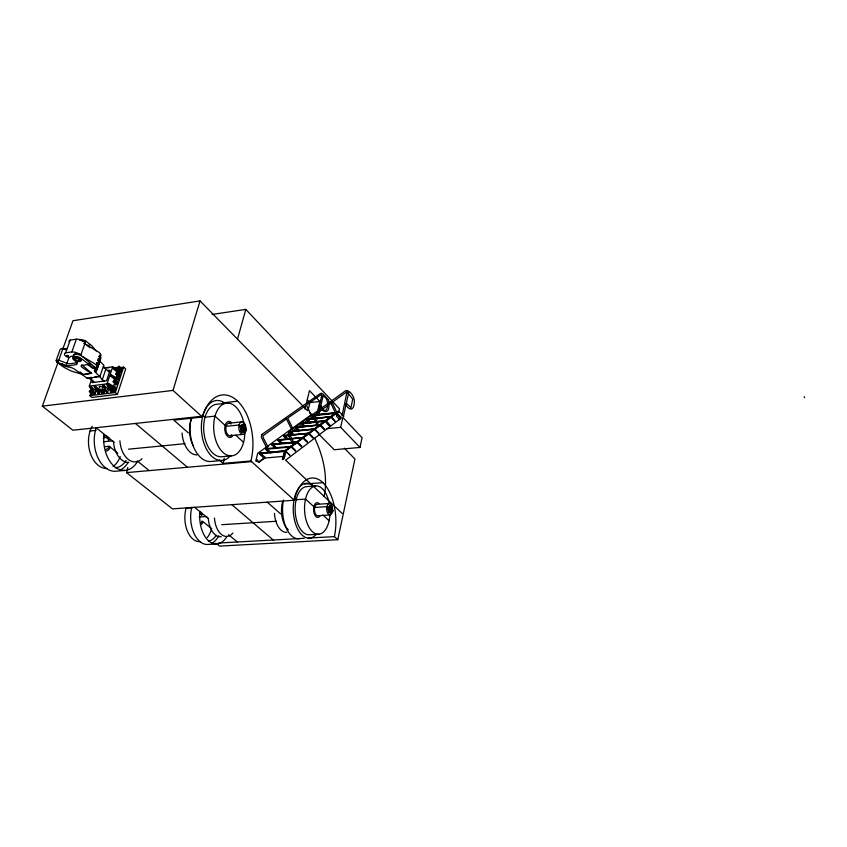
<?xml version="1.0" encoding="UTF-8"?>
<svg xmlns="http://www.w3.org/2000/svg" width="847" height="847" viewBox="0 0 847 847"><rect width="100%" height="100%" fill="white"/><g stroke="black" fill="none" stroke-linecap="round" stroke-linejoin="round"><path stroke-width="1.27" d="M340.589 416.978L336.587 412.648M289.843 455.252L285.238 450.752L259.616 453.081L259.394 453.727L285.1 451.472L285.259 450.9M330.457 509.481L329.123 509.566L327.789 508.316L328.043 507.141L329.599 507.268L329.377 508.465L328.043 508.549L328.318 511.016L330.796 512.223M332.575 510.042L332.289 511.186L330.965 511.27L329.885 512.467M244.37 429.281L244.465 428.116M245.778 429.143L245.418 430.35L242.157 431.441L241.924 432.309L243.343 432.161L245.249 424.961L244.317 424.082L241.204 425.056L240.156 426.909L241.787 428.423L243.205 428.275M119.268 368.434L119.109 369.673L120.147 369.906L121.333 368.9L121.481 367.662L120.443 367.439L120.994 367.926M119.109 369.673L120.698 370.393L121.883 369.387L121.481 367.662M114.652 382.431L114.504 383.68L115.531 383.924L116.727 382.918L116.875 381.658L115.838 381.425M119.978 374.416L118.389 373.686L119.978 374.416L118.644 376.661L117.606 376.417L117.765 375.179M114.504 383.68L116.092 384.411L117.288 383.395L116.875 381.658M119.671 370.16L119.819 368.921A1.641 1.016 -46.2 0 0 119.575 369.324L119.501 369.673A1.641 1.016 -46.2 0 0 120.57 370.488A1.641 1.016 -46.2 0 0 122.127 368.985L122.201 368.636A1.641 1.016 -46.2 0 0 120.602 368.064M117.204 374.692L117.055 375.93L118.082 376.174L119.416 373.919M112.28 389.631L112.122 390.88L113.159 391.134L114.356 390.118L114.514 388.858L113.477 388.614L114.038 389.101M115.065 384.167L115.213 382.918M112.122 390.88L113.731 391.621L114.917 390.605L114.514 388.858M102.212 392.479L103.556 390.223L102.54 389.969L104.128 390.7L102.783 392.966L101.185 392.235L102.783 392.966M101.756 392.712L101.915 391.462M93.562 392.722L92.312 394.247L90.724 393.527L90.894 392.277M90.724 393.527L91.741 393.77L92.926 392.764L93.096 391.515L92.079 391.272L93.668 392.002L93.096 391.515M114.97 383.32L114.896 383.67A1.652 1.027 -46.6 0 0 115.965 384.506A1.652 1.027 -46.6 0 0 117.532 382.992L117.606 382.643A1.652 1.027 -46.6 0 0 116.357 381.859M117.521 375.581L117.447 375.93A1.641 1.016 -46.4 0 0 118.516 376.756A1.641 1.016 -46.4 0 0 120.073 375.253L120.147 374.903A1.641 1.016 -46.4 0 0 118.898 374.13M215.9 543.192L219.585 546.093L337.784 539.698L354.946 459.021L344.348 448.201M360.007 447.438L362.071 437.687L342.876 417.444L340.674 427.322L360.007 447.438L334.247 449.736L319.012 434.395M101.672 391.865L101.598 392.214A1.652 1.027 -47 0 0 102.646 393.061A1.652 1.027 -47 0 0 104.213 391.547L104.287 391.198A1.652 1.027 -47 0 0 102.371 390.838M330.965 511.27L332.617 511.493L332.871 510.328L329.377 507.057L328.043 507.141M332.617 511.493L329.123 508.221L329.377 507.057M328.265 507.353L329.991 505.617L332.098 506.252L330.616 513.038L328.509 512.403L329.123 509.566M330.616 513.038L329.843 512.308L331.325 505.532M331.293 511.577L331.442 510.9M93.784 392.669L93.742 392.839A1.641 1.016 -47.2 0 1 92.185 394.353A1.641 1.016 -47.2 0 1 91.148 393.506M343.448 416.248L348.699 392.595L347.746 392.701L352.691 399.149L350.944 407.862L346.349 403.172M338.567 412.542L339.425 408.73L245.81 309.388L212.142 314.438M338.44 418.926L339.245 418.842M340.24 417.444L336.534 412.796M335.168 421.52L331.23 416.618L307.98 418.979M336.831 414.405L336.45 416.142L339.785 419.636M331.124 416.936L335.02 421.467L331.262 416.756L308.001 419.117M329.79 425.586L325.756 420.631L302.411 423.002M328.837 404.739C329.758 413.791 323.215 413.41 319.891 406.729M314.576 429.249L318.546 433.802M318.832 415.189L323.067 395.74M316.577 415.623L319.88 401.489L309.473 390.605L306.498 403.003M317 415.856L321.913 394.871L321.394 394.469L306.349 405.004L311.389 415.379M312.151 418.672L312.596 416.756L315.01 416.512L317.561 419.106M308.096 410.255L309.928 402.569L319.88 401.489M305.005 409.196L305.608 406.719M297.117 442.579L297.308 441.943L271.972 444.326L276.397 448.508M283.025 458.873L285.047 451.028L338.048 411.61M284.158 458.778L286.127 450.71L338.948 411.473M282.707 458.756L284.656 450.816L337.678 411.42M313.221 437.391L308.943 433.135L283.851 435.57L283.809 436.396L286.328 438.831M277.88 440.684L278.049 440.006L303.184 437.581L277.827 440.525M265.767 448.645L265.693 449.302L289.896 447.068M289.695 455.093L285.323 450.922L259.648 453.23L264.148 458.111L284.592 456.289M257.086 461.075L257.435 459.667M259.701 453.251L259.521 453.95L264.105 457.962M243.343 432.161L242.401 431.292L244.317 424.082M244.01 430.488L245.821 430.721L246.149 429.482L241.903 425.512L240.484 425.66M245.821 430.721L241.575 426.761L241.903 425.512M241.924 432.309L240.982 431.43L241.787 428.423M237.478 339.224L245.81 309.388M337.784 539.698L334.385 536.617A41.08 21.641 87.1 0 0 322.453 482.229A41.08 21.641 87.1 0 0 294.248 500.249L250.892 460.969A44.933 26.268 84.9 0 0 237.065 400.62A44.933 26.268 84.9 0 0 202.391 417.031L173.021 390.414L200.04 300.907L72.969 320.738L63.207 347.969M322.019 393.315L320.558 393.389L261.892 434.447L261.352 437.285L266.35 447.152L267.885 446.761L263.248 437.74L263.025 435.739L286.54 418.863M91.868 389.662L89.846 395.655L91.984 397.434L117.415 394.342L125.705 368.964L123.63 367.132L116.05 368.138M115.721 388.413L116.071 387.354L108.151 383.437L107.791 384.496L111.751 391.949L110.777 392.076L106.817 384.612L115.721 388.413L112.789 388.773L107.04 383.839L89.295 386.094L91.762 378.842M118.516 379.89L118.866 378.831L110.989 374.903L110.639 375.952L115.605 380.261L118.516 379.89L110.639 375.952M120.952 372.468L121.301 371.42L113.456 367.471L113.106 368.519L118.04 372.849L120.952 372.468L113.106 368.519M89.846 395.655L115.308 392.532L123.63 367.132M113.551 386.476L115.605 380.261M116.293 378.154L118.389 371.801M118.739 370.742L119.438 368.625L113.456 367.471M107.04 383.839L112.704 366.815L116.41 370.075M107.537 392.468L108.585 389.302L103.578 385.025L102.603 385.152L106.563 392.595L107.537 392.468L103.578 385.025M104.255 381.235L102.328 379.583L105.854 369.07A11.625 5.283 17.3 0 1 103.599 365.608M100.221 390.34L99.163 393.506L98.199 393.622L98.908 391.515M92.577 390.287L92.228 391.335L89.295 386.094M66.384 349.97L62.911 348.636L60.306 349.006L56.146 360.578A24.987 11.202 18 0 0 68.088 369.461A13.404 5.961 17.9 0 0 74.631 372.098L79.576 373.58A6.194 2.732 17.7 0 1 83.059 375.189L87.199 378.302L99.882 376.65L103.768 365.121L100.084 361.5A2.012 0.911 17.6 0 1 99.724 361.161L99.681 361.108M95.002 394.014L96.06 390.859L91.021 386.613L90.057 386.73L94.038 394.13L95.002 394.014L91.021 386.613M92.746 380.314L91.963 382.643L106.542 380.779L110.057 370.255L107.633 370.573M96.452 369.694A2.022 0.911 17.5 0 0 96.558 370.118L96.007 371.748A2.022 0.911 17.5 0 1 96.135 370.997L96.685 369.366M96.135 370.997A31.445 14.05 18.2 0 0 97.68 366.317L98.241 364.676A7.771 3.504 17.8 0 0 97.077 362.537L96.516 364.189A7.051 3.176 17.7 0 1 96.209 367.46M97.987 363.225A7.03 3.187 17.8 0 0 97.86 360.208L98.4 358.62A7.761 3.515 17.8 0 1 99.554 360.758L98.654 363.585A31.328 14.155 18.3 0 0 100.211 358.874L100.708 357.413A7.75 3.526 17.8 0 0 99.554 355.264L99.057 356.725A7.02 3.197 17.8 0 1 98.739 360.028M98.57 364.401L99.014 362.897A2.012 0.911 17.6 0 1 99.141 362.135M57.829 360.346L57.077 362.442L61.767 364.782A15.955 6.903 17.1 0 0 62.742 365.248A16.284 6.935 16.6 0 0 64.859 366.095L65.95 366.455A11.022 4.606 16 0 0 67.845 366.942L68.109 366.995A11.011 4.521 15.5 0 0 69.189 367.175A5.95 2.425 15.4 0 1 71.159 367.619L71.54 367.736A5.971 2.382 14.9 0 1 73.35 368.456L73.678 368.625A163.969 103.652 75.8 0 0 82.932 374.639L91.656 373.231L82.095 365.057A4.055 1.821 17.8 0 1 81.863 364.686M91.561 373.506A165.546 103.683 75.9 0 1 82.254 367.376L81.481 366.825A4.087 1.652 14.7 0 1 81.185 366.38L81.143 366.275A4.066 1.673 15.2 0 1 81.217 365.597L85.611 364.93A5.442 2.245 15.1 0 1 87.029 364.729A1.567 0.646 15.2 0 1 88.268 365.089L88.628 365.353A171.348 106.214 75.9 0 0 92.619 368.233L94.652 368.614L95.086 367.344L82.72 356.672M87.199 378.302L91.275 377.296M82.932 374.639L91.656 373.231M99.882 376.65L96.156 373.061A2.022 0.9 17.5 0 1 95.796 372.722L94.991 371.928A9.264 4.161 17.4 0 1 95.912 368.329A7.051 3.166 17.7 0 0 93.742 363.172L80.698 355.475L85.388 342.061A12.557 5.749 18.3 0 0 81.884 340.314A6.617 3.039 18.3 0 0 76.357 339.171L70.216 340.081A5.717 2.615 18.4 0 0 69.031 341.892M57.077 362.442L66.182 365.364L68.956 357.55M73.043 356.354A2.912 1.302 18.1 0 0 72.598 356.259A3.716 1.673 18.1 0 0 70.216 356.947A2.234 1.006 18.2 0 1 68.131 357.233A3.621 1.63 18.2 0 1 64.933 355.412A5.749 2.583 18.2 0 1 65.674 352.807L71.847 351.928L76.357 339.171M65.674 352.807L70.216 340.081M61.979 348.763L67.167 348.519M58.009 362.315L63.027 348.297M201.575 416.29L72.842 430.223L42.35 406.147L57.882 362.823M242.178 425.776L241.882 427.047L240.463 427.195L240.781 429.905L243.565 431.292M264.222 457.528L265.005 457.285L260.548 453.177M295.402 427.259L320.24 424.739L324.401 428.963M312.702 416.152L313.231 416.099L289.801 433.124L290.023 435.146L294.597 444.273L293.041 444.675L288.118 434.691L288.647 431.822L345.851 390.552C350.139 390.16 353.792 396.237 354.332 400.239C354.586 409.99 350.319 412.277 345.227 404.019M293.009 444.601L294.597 444.273M331.219 416.735L306.561 419.763M261.395 435.019L261.892 434.447M325.777 420.768C324.93 421.732 329.748 427.237 329.79 424.876L325.83 420.8L302.443 423.14M341.606 417.815L285.619 460.154L342.146 513.377M258.187 462.346L264.592 457.655M258.653 462.504L265.026 457.825M332.024 402.494L347.058 391.653L341.987 416.046M312.141 414.088L257.753 453.261L255.741 461.117L257.001 461.16M305.725 405.702L287.705 418.09L292.893 428.762L291.484 429.048L286.18 418.407M266.869 446.782L266.35 447.152M336.767 412.902L335.55 413.092L330.531 402.537L331.421 402.928L313.877 415.369L319.054 426.073L317.953 426.486L312.331 415.697M267.165 446.708L267.853 446.687M56.146 360.578L58.761 360.208L66.902 363.342A5.326 2.372 18.1 0 0 69.899 363.787L76.283 362.844A5.516 2.467 18.1 0 0 77.553 362.241M60.561 364.284L62.466 364.019M93.858 367.503L95.086 367.344M103.874 368L112.704 366.815M94.917 376.83L97.341 376.513M116.918 379.085L118.866 378.831M98.199 393.622L94.229 386.211L95.192 386.084L99.215 389.493M95.097 390.975L96.06 390.859M101.449 390.181L105.155 389.726M107.622 389.419L108.585 389.302M42.35 406.147L173.021 390.414M222.486 402.886L237.658 401.171M227.769 403.056L217.901 404.167A26.395 15.553 84.5 0 0 203.756 430.615A26.395 15.553 84.5 0 0 221.342 456.787L231.252 455.898M202.391 417.031L173.794 420.112L188.383 432.912M90.1 430.996L95.965 430.371M229.092 423.193L242.009 421.838M313.454 415.019L335.253 412.754M313.475 415.157L335.285 412.891M313.337 415.665L336.428 413.272M242.74 424.823L244.158 424.686L245.09 425.575M240.156 426.909L241.575 426.761M103.567 441.753L112.63 440.832M302.294 423.659L325.64 421.298M240.982 431.43L242.401 431.292M295.487 427.354L320.261 424.876L296.641 427.746M105.25 446.665L109.168 446.274L117.765 453.166M329.049 425.025L329.642 425.014M229.918 435.697L242.845 434.416A6.3 3.61 84.5 0 0 245.334 424.94A6.3 3.61 84.5 0 0 239.066 425.025A6.3 3.61 84.5 0 0 242.845 434.416M292.342 431.091L314.639 428.9L318.853 433.145M292.374 431.239L314.713 429.069L289.589 432.034M326.296 428.73L340.674 427.322M128.469 449.185L185.048 443.669M296.514 442.092L297.361 441.975M295.878 442.621L271.739 444.813L271.951 444.188L297.276 441.806L301.691 446.083M265.831 448.603L291.336 446.39M290.542 446.538L291.389 446.411M221.586 460.503L210.374 461.509A29.973 17.882 84.6 0 1 191.358 417.656M124.805 470.434L115.414 471.271A28.734 19.005 84.8 0 1 97.765 457.38A28.734 19.005 84.8 0 1 96.103 428.338M219.278 460.037L223.132 463.415L250.892 460.969M127.833 467.502A43.959 29.497 85.3 0 1 126.51 472.605L251.623 461.636M304.528 484.061L322.908 482.642M315.783 485.945L306.487 486.654A24.108 12.8 86.9 0 0 295.222 512.139A24.108 12.8 86.9 0 0 309.854 534.732L319.181 534.203M294.248 500.249L172.449 508.878L126.51 472.605M192.618 507.692L186.107 508.158A23.091 13.954 87.8 0 0 187.547 531.429A23.091 13.954 87.8 0 0 200.517 541.572M329.239 503.499L317.085 504.336A5.728 3.007 86.9 0 0 314.481 510.381A5.728 3.007 86.9 0 0 317.89 515.749L330.065 514.976M329.864 506.178L331.971 506.824M326.857 507.861L329.419 507.692M199.087 517.03L206.774 516.522M327.789 508.316L329.123 508.221M328.509 512.403L329.843 512.308M221.713 524.706L276.546 521.254M218.431 543.043L304.264 538.29M308.202 538.067L334.385 536.617M217.425 543.901L208.489 544.399A26.426 15.839 87.7 0 1 191.793 507.226M62.106 348.424L63.038 348.551M112.482 367.609L118.464 368.752M116.399 381.912L117.437 382.145M277.996 439.985L281.458 443.267M94.652 368.614L93.858 368.074A173.593 107.347 75.8 0 1 84.531 360.981L79.957 357.593A5.315 2.393 18 0 0 73.742 356.703A5.315 2.393 18 0 0 73.753 359.816L76.495 362.093A5.527 2.393 17 0 1 77.098 362.992L77.172 363.278A5.516 2.35 16.5 0 1 76.325 364.602L69.2 365.766A5.326 2.223 16 0 1 68.247 365.745L67.993 365.713A5.336 2.255 16.5 0 1 66.182 365.364M85.78 341.606L85.558 341.447A3.684 1.694 18.2 0 0 82.921 340.452M96.113 427.703L114.239 442.367M137.235 460.959L149.178 470.614M194.545 507.311L208.489 518.586M228.446 534.722L237.435 541.995M91.741 393.77L92.312 394.247M92.926 392.764L93.498 393.252M135.446 423.447L187.441 467.258M231.834 504.674L273.645 540.344M94.229 386.211L97.246 388.762M94.557 382.473L92.63 380.832A11.593 5.082 17.5 0 0 87.368 377.815M103.556 390.223L104.128 390.7M103.398 391.473L103.969 391.96M80.105 371.897L83.027 374.374M102.603 385.152L104.615 386.857M114.356 390.118L114.917 390.605M115.308 392.532L117.415 394.342M113.159 391.134L113.731 391.621M108.151 383.437L111.148 386.01M88.903 363.236L90.883 364.941M116.727 382.918L117.288 383.395M115.531 383.924L116.092 384.411M110.989 374.903L112.969 376.619M105.854 369.07L109.676 372.384M119.268 375.168L119.829 375.655M118.082 376.174L118.644 376.661M117.055 375.93L117.606 376.417M267.281 502.165L280.59 513.843M86.786 344.983L89.92 347.725M120.147 369.906L120.698 370.393M89.104 344.665L89.644 345.131M121.333 368.9L121.883 369.387M294.417 498.163L296.132 499.73L305.534 499.063L314.682 507.469L326.878 506.644L327.937 507.628L329.271 507.544L332.765 510.815M202.962 415.316L205.048 417.211L215.022 416.131L226.117 426.327L239.066 424.993L240.347 426.179L241.766 426.041L246.011 430.001M322.845 514.976L329.112 520.736M235.784 435.199L243.565 442.356M266.752 448.688L271.146 452.785M270.309 452.87L265.916 448.762L265.746 449.45L269.251 452.732M329.991 505.617L330.764 506.347M242.898 424.231L243.83 425.109M275.317 448.296L271.855 445.035L272.035 444.347L272.872 444.273L276.323 447.544M278.875 439.932L282.295 443.193M280.442 443.129L277.922 439.847L303.162 437.433L307.503 441.7M291.357 446.274L295.783 450.53M291.146 447.068L295.455 451.218M283.967 435.729L287.334 438.979M96.05 371.812L95.288 371.071A9.264 4.161 17.4 0 1 95.288 368.127M284.804 435.644L288.16 438.905M95.838 369.43L96.611 370.171M297.117 442.621L301.373 446.761M96.611 367.122L97.341 367.799A2.022 0.911 17.5 0 1 97.299 367.196M289.642 432.182L292.13 434.606M290.627 431.441L293.941 434.68M289.801 431.515L293.115 434.755M98.294 362.209L99.057 362.95M302.993 438.248L307.186 442.378M296.365 427.29L299.626 430.52M296.365 428.18L298.811 430.604M295.381 428.031L297.837 430.456M308.784 433.939L312.914 438.058M302.008 423.204L305.227 426.433M301.998 424.093L304.422 426.517M301.045 423.945L303.459 426.359M307.556 420.07L310.743 423.288M307.408 420.715L309.79 423.129M307.577 419.191L310.754 422.399M312.098 415.951L313.665 417.55M320.081 425.533L324.094 429.62M200.04 300.907L307.62 410.71M309.451 412.584L312.215 415.401M307.313 399.869L309.06 401.669M320.992 405.893C327.493 419.752 330.849 398.111 323.31 396.354M336.968 414.236L340.399 417.846M322.908 393.929L328.085 399.509M338.906 411.293L343.787 416.449M96.124 350.997L93.255 347.418A47.241 32.228 81.8 0 0 90.873 344.951L85.759 341.013A5.273 2.425 18.2 0 0 79.576 340.134M95.192 386.084L99.163 393.506M328.414 400.028L329.176 402.96M314.703 438.164C322.347 454.034 326.815 471.853 325.195 489.534A37.797 20.127 86 0 1 324.105 496.395M332.045 402.219L337.011 412.722M804.258 396.714L804.65 397.635M330.976 507.459L331.315 509.047M224.275 458.28A44.415 26.818 84.9 0 1 223.132 463.415M231.686 434.829A6.268 3.653 84.5 0 1 226.954 433.484A6.268 3.653 84.5 0 1 226.424 425.438A6.268 3.653 84.5 0 1 230.977 424.019M232.311 436.374A8.078 4.701 84.5 0 1 226.213 434.649A8.078 4.701 84.5 0 1 225.535 424.283A8.078 4.701 84.5 0 1 231.4 422.473M230.119 456.131A30.111 17.745 84.5 0 1 201.639 432.584A30.111 17.745 84.5 0 1 224.603 402.939M193.285 445.766A22.096 13.266 84.6 0 1 191.697 418.386M197.033 454.871A22.022 13.33 84.6 0 1 182.063 433.029M244.804 431.981A26.501 15.437 84.5 0 1 223.174 452.573A26.501 15.437 84.5 0 1 218.515 408.466A26.501 15.437 84.5 0 1 243.872 423.225M99.575 387.619A1.916 0.836 17.2 0 1 99.893 386.465A1.916 0.836 17.2 0 1 102.487 387.248A1.916 0.836 17.2 0 1 102.169 388.392M101.259 391.102A1.916 0.836 17.1 0 1 98.326 389.895A1.916 0.836 17.1 0 1 100.507 389.376A1.916 0.836 17.1 0 1 101.598 391.028M107.548 367.926A1.165 0.72 -46.3 0 1 108.755 367.937M121.576 368.043A1.641 1.016 -46.2 0 1 122.402 369.228A1.641 1.016 -46.2 0 1 120.676 370.764A1.641 1.016 -46.2 0 1 119.851 369.567M119.999 367.969A1.175 0.72 -46.2 0 1 121.248 368.106A1.175 0.72 -46.2 0 1 120.263 369.557A1.175 0.72 -46.2 0 1 119.353 368.911M119.173 374.374A1.641 1.016 -46.4 0 1 120.412 375.263A1.641 1.016 -46.4 0 1 118.739 377.01A1.641 1.016 -46.4 0 1 117.797 375.824M118.188 374.067A1.175 0.731 -46.4 0 1 119.205 374.522A1.175 0.731 -46.4 0 1 118.114 375.856A1.175 0.731 -46.4 0 1 117.288 375.168M116.632 382.103A1.652 1.027 -46.6 0 1 117.839 383.119A1.652 1.027 -46.6 0 1 115.965 384.792A1.652 1.027 -46.6 0 1 115.414 383.193M115.637 381.806A1.175 0.731 -46.6 0 1 116.653 382.262A1.175 0.731 -46.6 0 1 115.573 383.606A1.175 0.731 -46.6 0 1 114.737 382.918M114.62 389.207A1.662 1.038 -46.8 0 1 115.446 390.435A1.662 1.038 -46.8 0 1 113.71 391.992A1.662 1.038 -46.8 0 1 112.884 390.753M113.636 389.228A1.662 1.038 -46.8 0 1 115.245 389.842L115.171 390.202A1.662 1.038 -46.8 0 1 113.593 391.716A1.662 1.038 -46.8 0 1 112.524 390.869M113.022 389.154A1.186 0.741 -46.8 0 1 114.281 389.313A1.186 0.741 -46.8 0 1 113.286 390.785A1.186 0.741 -46.8 0 1 112.365 390.118M102.985 390.827A1.652 1.027 -47 0 1 104.573 391.441A1.652 1.027 -47 0 1 102.762 393.336A1.652 1.027 -47 0 1 102.116 391.738M102.085 390.509A1.186 0.731 -47 0 1 103.313 390.605A1.186 0.731 -47 0 1 102.498 392.055A1.186 0.731 -47 0 1 101.407 391.706M101.428 390.096A1.186 0.731 -47 0 1 99.777 390.065M94.102 392.733A1.641 1.016 -47.2 0 1 92.471 394.586A1.641 1.016 -47.2 0 1 91.508 393.389M93.255 391.621A1.641 1.016 -47.2 0 1 93.519 391.727M91.624 391.812A1.175 0.72 -47.2 0 1 92.874 392.045A1.175 0.72 -47.2 0 1 91.698 393.484A1.175 0.72 -47.2 0 1 91.063 392.5M83.715 343.321A5.283 2.425 18.2 0 1 84.785 343.787L97.733 351.516A7.009 3.208 17.9 0 1 100.306 356.449M74.123 356.407A5.315 2.393 18 0 1 75.108 353.802A5.315 2.393 18 0 1 80.941 354.808A12.631 5.675 18.1 0 0 77.405 353.061A6.66 3.007 18.1 0 0 71.847 351.928M99.057 356.725A7.75 3.526 17.8 0 1 100.211 358.874M99.554 355.264A7.02 3.197 17.8 0 1 100.338 357.18M99.554 360.758A31.36 14.124 18.2 0 1 98.739 364.411M98.517 364.771A31.36 14.124 18.2 0 1 97.998 365.47A2.022 0.911 17.6 0 0 97.839 365.608M98.4 358.62A7.03 3.187 17.8 0 1 98.527 361.637M97.86 360.208A7.761 3.515 17.8 0 1 99.014 362.357A31.381 14.103 18.2 0 1 97.733 366.709M100.708 357.413A31.307 14.177 18.3 0 1 99.417 361.796M97.077 362.537A7.041 3.176 17.8 0 1 97.871 364.443M98.241 364.676A31.413 14.071 18.2 0 1 96.96 369.027M82.053 341.013A5.283 2.425 18.2 0 1 85.388 342.061M96.516 364.189A7.782 3.494 17.7 0 1 97.68 366.317M73.509 356.46A5.315 2.393 18 0 1 75.288 354.395A5.315 2.393 18 0 1 80.698 355.475M79.766 361.203A3.716 1.673 18 0 0 80.306 358.906L79.629 358.419A3.716 1.673 18 0 0 74.642 357.529A3.716 1.673 18 0 0 75.425 360.155A2.562 1.154 18 0 0 79.618 360.886A2.562 1.154 18 0 0 76.939 358.588A2.562 1.154 18 0 0 75.404 360.134M77.151 360.917A3.716 1.673 18 0 1 76.241 360.578M82.614 340.579A2.541 1.175 18.2 0 1 84.488 341.034M85.049 341.33A2.541 1.175 18.2 0 1 85.505 341.669M75.986 360.134A2.562 1.154 18 0 1 76.241 358.186A2.562 1.154 18 0 1 79.893 360.081A2.562 1.154 18 0 1 76.558 360.43M102.328 379.583A11.689 5.23 17.2 0 1 100.052 376.153M200.379 513.631A5.463 3.303 87.8 0 1 201.702 515.495M202.052 520.926A5.463 3.303 87.8 0 1 200.983 523.054M200.76 512.223A7.03 4.256 87.8 0 1 202.465 514.627M201.544 524.357A7.03 4.256 87.8 0 0 202.909 521.614L211.644 528.613A23.091 13.954 87.8 0 1 207.208 537.591M226.954 536.426A26.522 15.733 87.6 0 1 208.33 540.587A26.522 15.733 87.6 0 1 199.934 511.461M218.706 535.823A26.426 15.839 87.7 0 1 211.93 543.266M221.279 536.723A19.629 11.583 87.6 0 1 208.309 518.396M232.914 533.007A19.682 11.54 87.5 0 1 221.374 534.436A19.682 11.54 87.5 0 1 214.46 517.983M216.281 535.315A23.165 13.88 87.7 0 1 208.288 541.138M319.848 516.183A7.369 3.864 86.9 0 1 314.851 515.114A7.369 3.864 86.9 0 1 314.184 505.648A7.369 3.864 86.9 0 1 318.959 503.478M299.51 538.703A27.39 14.738 87 0 1 283.501 500.079M316.175 534.468A27.496 14.611 86.9 0 1 293.306 511.387A27.496 14.611 86.9 0 1 313.708 486.358M288.329 529.873A20.19 10.937 87 0 1 282.369 502.567M286.911 532.255A20.137 11 87.1 0 1 274.428 513.388M329.928 514.838A24.192 12.694 86.9 0 1 311.251 530.487A24.192 12.694 86.9 0 1 308.975 490.635A24.192 12.694 86.9 0 1 329.303 503.764M103.281 438.291A5.94 3.96 84.9 0 1 108.818 440.366M109.168 446.274A5.94 3.96 84.9 0 1 105.917 449.312M103.387 436.247A7.644 5.103 84.9 0 1 106.891 436.205M107.728 436.745A7.644 5.103 84.9 0 1 109.739 439.498M110.195 447.1A7.644 5.103 84.9 0 1 106.023 451.017M137.479 461.456A28.851 18.899 84.8 0 1 114.811 466.835A28.851 18.899 84.8 0 1 104.001 434.395M128.183 462.314A28.734 19.005 84.8 0 1 120.253 470.053M128.871 462.483A21.355 13.923 84.8 0 1 113.445 441.435M142 458.767A21.408 13.859 84.8 0 1 128.045 459.233A21.408 13.859 84.8 0 1 119.903 440.779M107.05 468.465A25.103 16.739 84.9 0 1 90.502 453.727A25.103 16.739 84.9 0 1 92.207 426.274M120.2 456.639A25.103 16.739 84.9 0 1 113.064 466.432M126.097 460.429A25.188 16.654 84.8 0 1 115.203 467.724M308.933 433.315L283.756 436.247L283.83 435.612L308.933 433.315M66.966 355.433L68.501 356.005L66.966 355.433M258.441 461.319L259.267 461.7L258.473 461.319M282.316 459.233L283.131 459.614L282.347 459.233M78.887 361.489L77.998 361.394A3.716 1.673 18 0 1 73.964 358.239A3.716 1.673 18 0 1 79.544 358.662L80.221 359.149A3.716 1.673 18 0 1 78.887 361.489M118.474 368.191A1.175 0.72 -46.1 0 0 119.596 366.55A1.175 0.72 -46.1 0 0 117.955 366.973A1.175 0.72 -46.1 0 0 118.474 368.191M116.41 374.459A1.175 0.731 -46.3 0 0 117.532 372.807A1.175 0.731 -46.3 0 0 115.891 373.241A1.175 0.731 -46.3 0 0 116.41 374.459M114.101 382.124A1.186 0.731 -46.6 0 0 114.864 380.398A1.186 0.731 -46.6 0 0 113.18 381.245A1.186 0.731 -46.6 0 0 114.101 382.124M111.719 389.334A1.186 0.741 -46.8 0 0 112.492 387.598A1.186 0.741 -46.8 0 0 110.809 388.445A1.186 0.741 -46.8 0 0 111.719 389.334M90.28 391.992A1.175 0.72 -47.1 0 0 91.063 390.276A1.175 0.72 -47.1 0 0 89.401 391.113A1.175 0.72 -47.1 0 0 90.28 391.992M327.8 504.452A5.749 2.975 86.8 0 0 328.52 514.383A5.749 2.975 86.8 0 0 332.596 508.888A5.749 2.975 86.8 0 0 327.8 504.452"/></g></svg>
